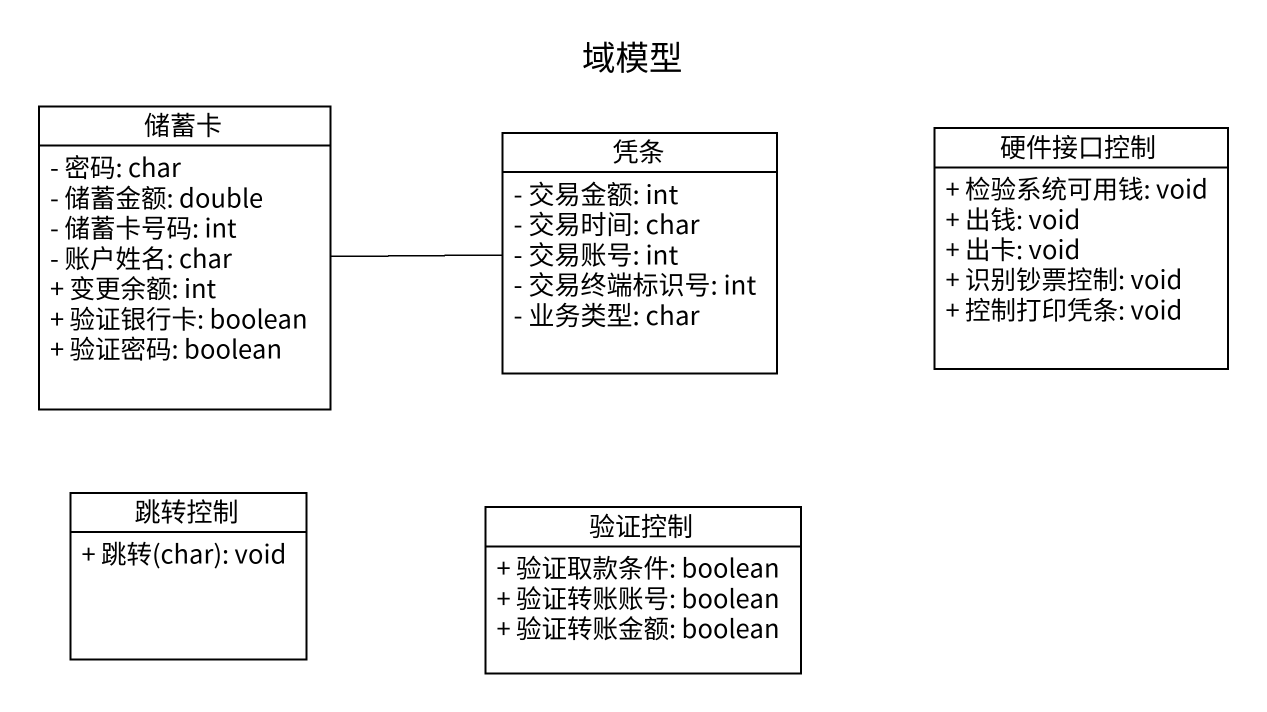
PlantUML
@startuml
title 域模型
hide circle
hide empty members
skinparam classAttributeIconSize 0
class 储蓄卡 {
  - 密码: char
  - 储蓄金额: double
  - 储蓄卡号码: int
  - 账户姓名: char
  + 变更余额: int
  + 验证银行卡: boolean
  + 验证密码: boolean
}
class 凭条 {
  - 交易金额: int
  - 交易时间: char
  - 交易账号: int
  - 交易终端标识号: int
  - 业务类型: char
}
class 硬件接口控制 {
  + 检验系统可用钱: void
  + 出钱: void
  + 出卡: void
  + 识别钞票控制: void
  + 控制打印凭条: void
}
class 跳转控制 {
  {field} + 跳转(char): void
}
class 验证控制 {
  + 验证取款条件: boolean
  + 验证转账账号: boolean
  + 验证转账金额: boolean
}
储蓄卡 -right- 凭条
@enduml
